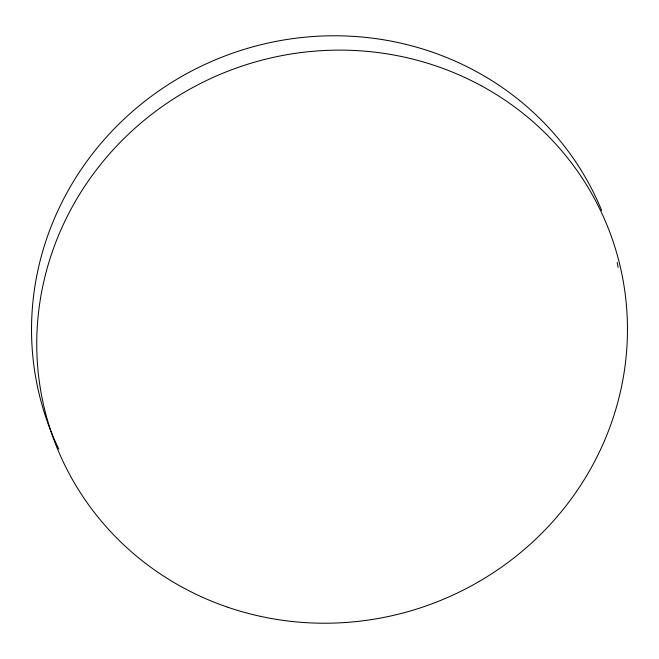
<?xml version="1.0" encoding="UTF-8"?>
<svg xmlns="http://www.w3.org/2000/svg" width="659" height="659" viewBox="0 0 659 659"><rect width="100%" height="100%" fill="white"/><g stroke="black" fill="none" stroke-linecap="round" stroke-linejoin="round"><path stroke-width="0.99" d="M617.203 262.455A296.682 285.182 -20 0 1 618.126 267.447M58.75 449.043A296.682 285.182 -20 0 1 210.74 61.806A296.682 285.182 -20 0 1 601.651 210.46M228.113 607.351A296.682 285.182 -20 0 0 623.513 282.785A296.682 285.182 -20 0 0 144.7 119.88A296.682 285.182 -20 0 0 228.113 607.351"/></g></svg>
